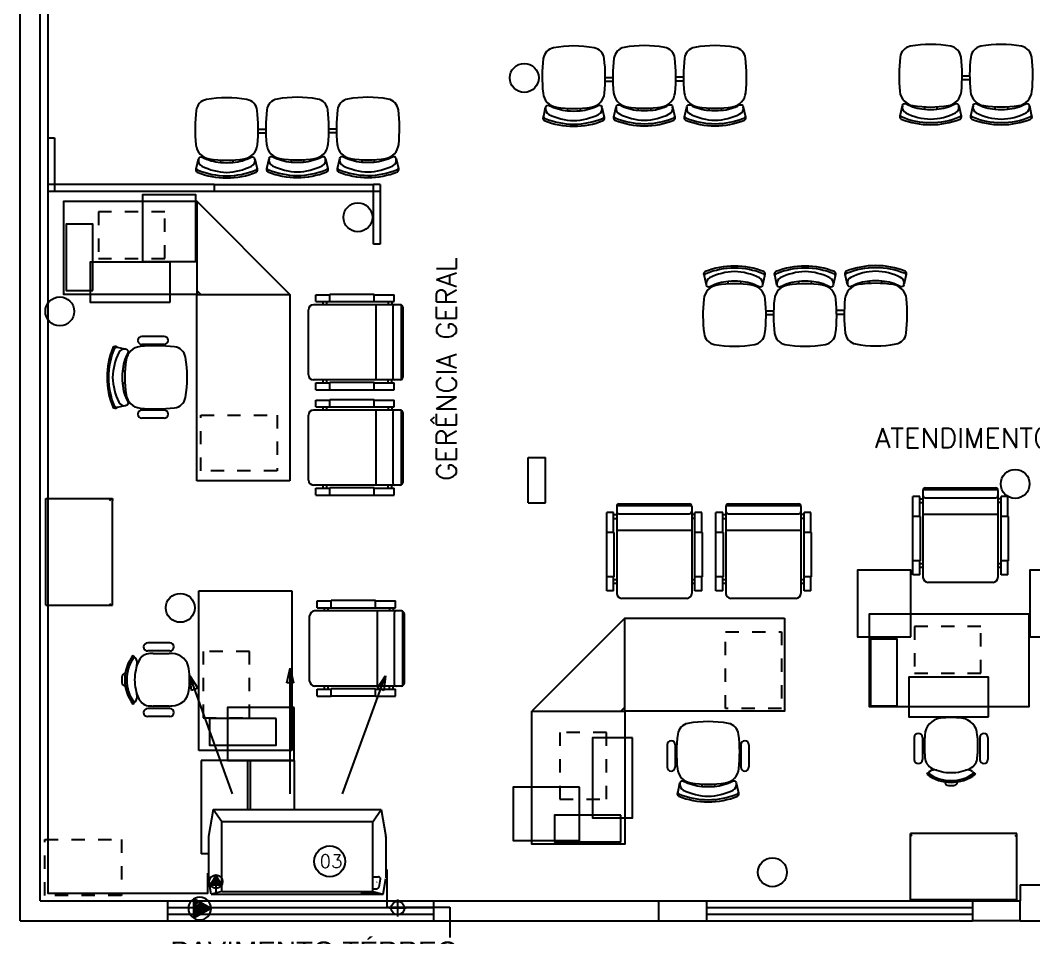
# Model space of a CAD drawing. Extents: x -22 to 17.7, y 1.4 to 35.6.
# Drawn here: x -12.51 to -4.89, y 16.07 to 22.96 of the extents above; entities that cross this region are included whole.
import ezdxf

# ---------------------------------------------------------------- set-up
doc = ezdxf.new("R2010")
doc.units = 0
doc.header["$LTSCALE"] = 0.02
doc.linetypes.add('HIDDEN', pattern=[0.375, 0.25, -0.125])
doc.linetypes.add('HIDDEN2', pattern=[0.1875, 0.125, -0.0625])
for name, color, linetype in [('AR-CONDICIONADO', 5, 'CONTINUOUS'), ('AR-INST', 1, 'CONTINUOUS'), ('ARCOND', 2, 'CONTINUOUS'), ('ARCOND_BASE', 7, 'CONTINUOUS'), ('ARCOND_TEXTO', 7, 'CONTINUOUS'), ('LEGENDA', 1, 'CONTINUOUS'), ('PDRENO', 2, 'CONTINUOUS'), ('PFORÇA', 2, 'CONTINUOUS')]:
    doc.layers.add(name, color=color, linetype=linetype)
doc.styles.add('COTAS', font='romans.shx', dxfattribs={"width": 0.75})
doc.styles.add('PAVIM', font='swiss.ttf')
doc.styles.add('ROMANS', font='simplex.shx')

# ---------------------------------------------------------------- blocks, each defined once
blk = doc.blocks.new('PF')
at = {"layer": 'PFORÇA', "color": 1}
for p, q in [((0.0002, 0.0874), (-0.0727, -0.0432)), ((-0.0031, 0.0815), (0.0012, 0.0857)), ((0.0002, 0.0874), (0.0732, -0.0432)), ((-0.0702, -0.0386), (0.0202, 0.0517)), ((-0.057, -0.0432), (0.0265, 0.0404)), ((-0.0478, 0.0014), (0.0138, 0.0631)), ((-0.0394, -0.0432), (0.0328, 0.029)), ((-0.0255, 0.0414), (0.0075, 0.0744)), ((-0.0217, -0.0432), (0.0392, 0.0177)), ((-0.004, -0.0432), (0.0455, 0.0063)), ((-0.0727, -0.0432), (0.0732, -0.0432)), ((0.0137, -0.0432), (0.0518, -0.005)), ((0.0313, -0.0432), (0.0582, -0.0163)), ((0.049, -0.0432), (0.0645, -0.0277)), ((0.0667, -0.0432), (0.0708, -0.039))]:
    blk.add_line(p, q, dxfattribs=at)
blk.add_circle((0.0002, 0.0018), 0.0857, dxfattribs=at)

msp = doc.modelspace()

# ---------------------------------------------------------------- linework, layer by layer
at = {"layer": 'AR-CONDICIONADO'}
for p, q in [((-10.5082, 17.9818), (-10.4837, 18.0907)), ((-10.4837, 17.1478), (-10.4837, 18.0907)), ((-10.4837, 18.0907), (-10.4574, 17.9818)), ((-11.2387, 18.0338), (-11.1768, 17.9405)), ((-11.2245, 17.9231), (-11.2387, 18.0338)), ((-10.9163, 17.1478), (-11.2387, 18.0338)), ((-10.0887, 17.1478), (-9.7663, 18.0338)), ((-9.8266, 17.9399), (-9.7663, 18.0338)), ((-9.7663, 18.0338), (-9.7788, 17.9225)), ((-11.1768, 17.9405), (-11.2245, 17.9231)), ((-10.4574, 17.9818), (-10.5082, 17.9818)), ((-9.7788, 17.9225), (-9.8266, 17.9399))]:
    msp.add_line(p, q, dxfattribs=at)
at = {"layer": 'AR-CONDICIONADO', "color": 220}
for p, q in [((-9.7573, 16.5793), (-9.7573, 16.2949)), ((-9.7573, 16.2949), (-9.2831, 16.2949)), ((-9.2831, 16.2949), (-9.2831, 16.0675))]:
    msp.add_line(p, q, dxfattribs=at)
at = {"layer": 'AR-CONDICIONADO', "color": 30}
msp.add_lwpolyline([(-10.7041, 28.8939), (-10.7041, 28.5308), (-12.305, 28.5308), (-12.305, 16.3991), (-11.1029, 16.3991), (-11.1029, 16.5512)], dxfattribs=at)
at = {"layer": 'AR-INST'}
for p, q in [((-11.0411, 16.536), (-11.0831, 16.4633)), ((-11.0831, 16.4633), (-11.0411, 16.4633)), ((-11.0781, 16.4633), (-11.0781, 16.472)), ((-11.0751, 16.4633), (-11.0751, 16.4771)), ((-11.0721, 16.4633), (-11.0721, 16.4823)), ((-11.0692, 16.4633), (-11.0692, 16.4874)), ((-11.0662, 16.4633), (-11.0662, 16.4925)), ((-11.0633, 16.4633), (-11.0633, 16.4976)), ((-11.0603, 16.4633), (-11.0603, 16.5027)), ((-11.0574, 16.4633), (-11.0574, 16.5078)), ((-11.0544, 16.4633), (-11.0544, 16.5129)), ((-11.0515, 16.4633), (-11.0515, 16.5181)), ((-11.0485, 16.4633), (-11.0485, 16.5232)), ((-11.0456, 16.4633), (-11.0456, 16.5283)), ((-11.0426, 16.4633), (-11.0426, 16.5334)), ((-10.9992, 16.4633), (-11.0411, 16.536)), ((-11.0411, 16.536), (-11.0411, 16.4633)), ((-11.0411, 16.4633), (-10.9992, 16.4633)), ((-11.0411, 16.4633), (-11.0411, 16.4063)), ((-11.0397, 16.4633), (-11.0397, 16.5334)), ((-11.0367, 16.4633), (-11.0367, 16.5283)), ((-11.0338, 16.4633), (-11.0338, 16.5232)), ((-11.0308, 16.4633), (-11.0308, 16.5181)), ((-11.0279, 16.4633), (-11.0279, 16.5129)), ((-11.0249, 16.4633), (-11.0249, 16.5078)), ((-11.0219, 16.4633), (-11.0219, 16.5027)), ((-11.019, 16.4633), (-11.019, 16.4976)), ((-11.016, 16.4633), (-11.016, 16.4925)), ((-11.0131, 16.4633), (-11.0131, 16.4874)), ((-11.0101, 16.4633), (-11.0101, 16.4823)), ((-11.0072, 16.4633), (-11.0072, 16.4771)), ((-11.0042, 16.4633), (-11.0042, 16.472))]:
    msp.add_line(p, q, dxfattribs=at)
at = {"layer": 'AR-INST', "const_width": 0.005}
for points in [[(-11.0516, 16.4816, -1), (-11.0566, 16.4816, -1)], [(-9.8336, 16.483, 1), (-9.8286, 16.483, 1)], [(-9.8902, 16.3986, 1), (-9.8852, 16.3986, 1)]]:
    msp.add_lwpolyline(points, format="xyb", close=True, dxfattribs=at)
at = {"layer": 'AR-INST'}
msp.add_circle((-11.041, 16.4868), 0.0503, dxfattribs=at)
at = {"layer": 'ARCOND'}
for p, q in [((-11.0612, 17.0289), (-11.097, 16.8257)), ((-11.0612, 17.0289), (-9.7988, 17.0289)), ((-10.9975, 16.9362), (-11.0612, 17.0289)), ((-9.8625, 16.9362), (-9.7988, 17.0289)), ((-9.7988, 17.0289), (-9.7629, 16.8257)), ((-10.9975, 16.4139), (-10.9975, 16.9362)), ((-9.8625, 16.9362), (-10.9975, 16.9362)), ((-9.8625, 16.4139), (-9.8625, 16.9362)), ((-11.0975, 16.8205), (-11.0975, 16.5158)), ((-9.7625, 16.8205), (-9.7625, 16.5158)), ((-9.7625, 16.8205), (-9.7625, 16.5158)), ((-9.7625, 16.8205), (-9.7625, 16.5158)), ((-11.0765, 16.3939), (-11.097, 16.5106)), ((-9.8625, 16.5239), (-9.8191, 16.5239)), ((-9.8149, 16.4463), (-9.8043, 16.5063)), ((-9.7835, 16.3939), (-9.7629, 16.5106)), ((-10.9975, 16.4139), (-11.0765, 16.3939)), ((-11.0765, 16.3939), (-9.7835, 16.3939)), ((-10.9975, 16.4139), (-9.8625, 16.4139)), ((-9.9451, 16.3993), (-9.9235, 16.3939)), ((-9.9444, 16.4052), (-9.8691, 16.4052)), ((-9.8678, 16.4051), (-9.8235, 16.3939)), ((-9.8625, 16.4339), (-9.8297, 16.4339)), ((-9.8625, 16.4139), (-9.7835, 16.3939))]:
    msp.add_line(p, q, dxfattribs=at)
for centre, radius, start, end in [((-11.0675, 16.8205), 0.03, 170, 180), ((-9.7925, 16.8205), 0.03, 0, 10), ((-11.0675, 16.5158), 0.03, 180, 190), ((-9.8191, 16.5089), 0.015, 350, 90), ((-9.9444, 16.4022), 0.003, 90, 255.78646), ((-9.8691, 16.4002), 0.005, 75.78646, 90), ((-9.8297, 16.4489), 0.015, 270, 350)]:
    msp.add_arc(centre, radius, start, end, dxfattribs=at)
at = {"layer": 'ARCOND_BASE'}
for p, q in [((-12.5126, 16.1926), (-12.5126, 28.7526)), ((-12.3626, 16.3426), (-12.3626, 28.6026)), ((-8.0557, 22.5003), (-8.114, 22.5003)), ((-8.0566, 22.5285), (-8.1131, 22.5285)), ((-7.5246, 22.5033), (-7.5829, 22.5033)), ((-7.5255, 22.5315), (-7.582, 22.5315)), ((-7.5246, 22.5033), (-7.5342, 22.5033)), ((-5.3723, 22.5116), (-5.4306, 22.5116)), ((-5.3732, 22.5398), (-5.4297, 22.5398)), ((-5.3723, 22.5116), (-5.382, 22.5116)), ((-8.3974, 22.2985), (-8.3974, 22.2805)), ((-8.3034, 22.2985), (-8.3034, 22.2805)), ((-7.8663, 22.3015), (-7.8663, 22.2835)), ((-7.7723, 22.3015), (-7.7723, 22.2835)), ((-7.3352, 22.3015), (-7.3352, 22.2835)), ((-7.2412, 22.3015), (-7.2412, 22.2835)), ((-5.714, 22.3098), (-5.714, 22.2919)), ((-5.62, 22.3098), (-5.62, 22.2919)), ((-5.1829, 22.3098), (-5.1829, 22.2919)), ((-5.0889, 22.3098), (-5.0889, 22.2919)), ((-10.6657, 22.1117), (-10.724, 22.1117)), ((-10.6666, 22.1399), (-10.7231, 22.1399)), ((-10.1346, 22.1147), (-10.1929, 22.1147)), ((-10.1355, 22.1429), (-10.192, 22.1429)), ((-10.1346, 22.1147), (-10.1442, 22.1147)), ((-12.3057, 22.0768), (-12.3057, 21.6768)), ((-12.3057, 22.0768), (-12.2557, 22.0768)), ((-12.2557, 22.0768), (-12.2557, 21.6768)), ((-11.0074, 21.9099), (-11.0074, 21.8919)), ((-10.9134, 21.9099), (-10.9134, 21.8919)), ((-10.4763, 21.9129), (-10.4763, 21.8949)), ((-10.3823, 21.9129), (-10.3823, 21.8949)), ((-9.9452, 21.9129), (-9.9452, 21.8949)), ((-9.8512, 21.9129), (-9.8512, 21.8949)), ((-11.0557, 21.7268), (-12.3057, 21.7268)), ((-11.0557, 21.7268), (-11.0557, 21.6768)), ((-12.3057, 21.6768), (-11.0557, 21.6768)), ((-7.1888, 20.9793), (-7.1888, 20.9972)), ((-7.0948, 20.9793), (-7.0948, 20.9972)), ((-6.6576, 20.9793), (-6.6576, 20.9972)), ((-6.5636, 20.9793), (-6.5636, 20.9972)), ((-6.1265, 20.9823), (-6.1265, 21.0002)), ((-6.0325, 20.9823), (-6.0325, 21.0002)), ((-11.1851, 19.4999), (-11.1851, 20.8999)), ((-11.1851, 20.8999), (-10.4851, 20.8999)), ((-10.4851, 20.8999), (-10.4851, 19.4999)), ((-10.2905, 20.8457), (-10.2905, 20.8974)), ((-10.2905, 20.8974), (-10.1848, 20.8974)), ((-10.1848, 20.8434), (-10.1848, 20.8997)), ((-9.8518, 20.8997), (-10.1848, 20.8997)), ((-9.8518, 20.8434), (-9.8518, 20.8997)), ((-9.8518, 20.8974), (-9.7013, 20.8974)), ((-9.7013, 20.8457), (-9.7013, 20.8974)), ((-9.6552, 20.8222), (-10.3088, 20.8222)), ((-10.2905, 20.8457), (-10.1848, 20.8457)), ((-10.2347, 20.8222), (-10.2347, 20.8457)), ((-10.2065, 20.8222), (-10.2065, 20.8457)), ((-9.8518, 20.8434), (-10.1848, 20.8434)), ((-9.8518, 20.8457), (-9.7013, 20.8457)), ((-9.836, 20.2582), (-9.836, 20.8222)), ((-9.7457, 20.8457), (-9.7457, 20.8222)), ((-9.7175, 20.8457), (-9.7175, 20.8222)), ((-9.6488, 20.8211), (-9.6488, 20.2593)), ((-10.3464, 20.2958), (-10.3464, 20.7846)), ((-9.7113, 20.8034), (-9.7113, 20.277)), ((-9.6364, 20.8034), (-9.6364, 20.277)), ((-6.9053, 20.7774), (-6.8471, 20.7774)), ((-6.9053, 20.7774), (-6.8957, 20.7774)), ((-6.9044, 20.7492), (-6.848, 20.7492)), ((-6.3742, 20.7804), (-6.316, 20.7804)), ((-6.3733, 20.7522), (-6.3169, 20.7522)), ((-11.4315, 20.5848), (-11.598, 20.5848)), ((-11.4315, 20.5237), (-11.598, 20.5237)), ((-11.726, 20.3237), (-11.7439, 20.3237)), ((-11.726, 20.2297), (-11.7439, 20.2297)), ((-9.6552, 20.2582), (-10.3088, 20.2582)), ((-10.2905, 20.2347), (-10.1848, 20.2347)), ((-10.2905, 20.183), (-10.2905, 20.2347)), ((-10.2347, 20.2347), (-10.2347, 20.2582)), ((-10.2065, 20.2347), (-10.2065, 20.2582)), ((-10.1848, 20.1807), (-10.1848, 20.237)), ((-9.8518, 20.237), (-10.1848, 20.237)), ((-9.8518, 20.1807), (-9.8518, 20.237)), ((-9.8518, 20.2347), (-9.7013, 20.2347)), ((-9.7457, 20.2347), (-9.7457, 20.2582)), ((-9.7175, 20.2347), (-9.7175, 20.2582)), ((-9.7013, 20.183), (-9.7013, 20.2347)), ((-10.2905, 20.183), (-10.1848, 20.183)), ((-9.8518, 20.1807), (-10.1848, 20.1807)), ((-9.8518, 20.183), (-9.7013, 20.183)), ((-10.2905, 20.0548), (-10.2905, 20.1065)), ((-10.2905, 20.1065), (-10.1848, 20.1065)), ((-10.2905, 20.0548), (-10.1848, 20.0548)), ((-10.2347, 20.0313), (-10.2347, 20.0548)), ((-10.2065, 20.0313), (-10.2065, 20.0548)), ((-10.1848, 20.0525), (-10.1848, 20.1088)), ((-9.8518, 20.1088), (-10.1848, 20.1088)), ((-9.8518, 20.0525), (-10.1848, 20.0525)), ((-9.8518, 20.0525), (-9.8518, 20.1088)), ((-9.8518, 20.1065), (-9.7013, 20.1065)), ((-9.8518, 20.0548), (-9.7013, 20.0548)), ((-9.7457, 20.0548), (-9.7457, 20.0313)), ((-9.7175, 20.0548), (-9.7175, 20.0313)), ((-9.7013, 20.0548), (-9.7013, 20.1065)), ((-11.4315, 20.0309), (-11.598, 20.0309)), ((-11.4315, 19.9698), (-11.598, 19.9698)), ((-10.3464, 19.5049), (-10.3464, 19.9937)), ((-9.6552, 20.0313), (-10.3088, 20.0313)), ((-9.836, 19.4673), (-9.836, 20.0313)), ((-9.7113, 20.0125), (-9.7113, 19.4861)), ((-9.6488, 20.0302), (-9.6488, 19.4684)), ((-9.6364, 20.0125), (-9.6364, 19.4861)), ((-8.6933, 19.6734), (-8.5633, 19.6734)), ((-8.6933, 19.3334), (-8.6933, 19.6734)), ((-8.5633, 19.3334), (-8.5633, 19.6734)), ((-10.4851, 19.4999), (-11.1851, 19.4999)), ((-9.6552, 19.4673), (-10.3088, 19.4673)), ((-10.2905, 19.4438), (-10.1848, 19.4438)), ((-10.2905, 19.3921), (-10.2905, 19.4438)), ((-10.2347, 19.4438), (-10.2347, 19.4673)), ((-10.2065, 19.4438), (-10.2065, 19.4673)), ((-10.1848, 19.3898), (-10.1848, 19.4461)), ((-9.8518, 19.4461), (-10.1848, 19.4461)), ((-9.8518, 19.3898), (-9.8518, 19.4461)), ((-9.8518, 19.4438), (-9.7013, 19.4438)), ((-9.7457, 19.4438), (-9.7457, 19.4673)), ((-9.7175, 19.4438), (-9.7175, 19.4673)), ((-9.7013, 19.3921), (-9.7013, 19.4438)), ((-5.7057, 19.4462), (-5.1793, 19.4462)), ((-12.32, 18.5652), (-12.32, 19.3652)), ((-12.32, 19.3652), (-11.82, 19.3652)), ((-11.82, 19.3472), (-11.82, 19.3652)), ((-11.82, 19.3652), (-11.82, 19.3522)), ((-10.2905, 19.3921), (-10.1848, 19.3921)), ((-9.8518, 19.3898), (-10.1848, 19.3898)), ((-9.8518, 19.3921), (-9.7013, 19.3921)), ((-5.7997, 19.2308), (-5.7997, 19.3812)), ((-5.748, 19.3812), (-5.7997, 19.3812)), ((-5.748, 19.2308), (-5.748, 19.3812)), ((-5.748, 19.365), (-5.7245, 19.365)), ((-5.7245, 19.4274), (-5.7245, 18.7737)), ((-5.7234, 19.4337), (-5.1616, 19.4337)), ((-5.7057, 19.3712), (-5.1793, 19.3712)), ((-5.1605, 19.4274), (-5.1605, 18.7737)), ((-5.137, 19.365), (-5.1605, 19.365)), ((-5.137, 19.2308), (-5.137, 19.3812)), ((-5.0853, 19.3812), (-5.137, 19.3812)), ((-5.0853, 19.2308), (-5.0853, 19.3812)), ((-11.82, 18.5782), (-11.82, 19.3472)), ((-8.6933, 19.3334), (-8.5633, 19.3334)), ((-8.027, 19.3071), (-8.027, 18.6535)), ((-8.0259, 19.3135), (-7.4641, 19.3135)), ((-8.0082, 19.3259), (-7.4818, 19.3259)), ((-7.463, 19.3071), (-7.463, 18.6535)), ((-7.2063, 19.3071), (-7.2063, 18.6535)), ((-7.2051, 19.3135), (-6.6434, 19.3135)), ((-7.1875, 19.3259), (-6.6611, 19.3259)), ((-6.6423, 19.3071), (-6.6423, 18.6535)), ((-5.748, 19.3368), (-5.7245, 19.3368)), ((-5.137, 19.3368), (-5.1605, 19.3368)), ((-8.1022, 19.1106), (-8.1022, 19.261)), ((-8.0505, 19.261), (-8.1022, 19.261)), ((-8.0505, 19.1106), (-8.0505, 19.261)), ((-8.0505, 19.2448), (-8.027, 19.2448)), ((-8.0505, 19.2166), (-8.027, 19.2166)), ((-8.0082, 19.251), (-7.4818, 19.251)), ((-7.4395, 19.2448), (-7.463, 19.2448)), ((-7.4395, 19.2166), (-7.463, 19.2166)), ((-7.4395, 19.1106), (-7.4395, 19.261)), ((-7.3878, 19.261), (-7.4395, 19.261)), ((-7.3878, 19.1106), (-7.3878, 19.261)), ((-7.2815, 19.1106), (-7.2815, 19.261)), ((-7.2298, 19.261), (-7.2815, 19.261)), ((-7.2298, 19.1106), (-7.2298, 19.261)), ((-7.2298, 19.2448), (-7.2063, 19.2448)), ((-7.2298, 19.2166), (-7.2063, 19.2166)), ((-7.1875, 19.251), (-6.6611, 19.251)), ((-6.6188, 19.2448), (-6.6423, 19.2448)), ((-6.6188, 19.2166), (-6.6423, 19.2166)), ((-6.6188, 19.1106), (-6.6188, 19.261)), ((-6.5671, 19.261), (-6.6188, 19.261)), ((-6.5671, 19.1106), (-6.5671, 19.261)), ((-5.7457, 19.2308), (-5.802, 19.2308)), ((-5.802, 19.2308), (-5.802, 18.8977)), ((-5.7457, 19.2308), (-5.7457, 18.8977)), ((-5.1605, 19.2466), (-5.7245, 19.2466)), ((-5.1393, 19.2308), (-5.1393, 18.8977)), ((-5.083, 19.2308), (-5.1393, 19.2308)), ((-5.083, 19.2308), (-5.083, 18.8977)), ((-8.0482, 19.1106), (-8.1045, 19.1106)), ((-8.1045, 19.1106), (-8.1045, 18.7775)), ((-8.0482, 19.1106), (-8.0482, 18.7775)), ((-7.463, 19.1263), (-8.027, 19.1263)), ((-7.4418, 19.1106), (-7.4418, 18.7775)), ((-7.3855, 19.1106), (-7.4418, 19.1106)), ((-7.3855, 19.1106), (-7.3855, 18.7775)), ((-7.2274, 19.1106), (-7.2838, 19.1106)), ((-7.2838, 19.1106), (-7.2838, 18.7775)), ((-7.2274, 19.1106), (-7.2274, 18.7775)), ((-6.6423, 19.1263), (-7.2063, 19.1263)), ((-6.6211, 19.1106), (-6.6211, 18.7775)), ((-6.5647, 19.1106), (-6.6211, 19.1106)), ((-6.5647, 19.1106), (-6.5647, 18.7775)), ((-5.7457, 18.8977), (-5.802, 18.8977)), ((-5.7997, 18.7921), (-5.7997, 18.8977)), ((-5.748, 18.7921), (-5.748, 18.8977)), ((-5.7245, 18.876), (-5.748, 18.876)), ((-5.7245, 18.8478), (-5.748, 18.8478)), ((-5.137, 18.876), (-5.1605, 18.876)), ((-5.137, 18.8478), (-5.1605, 18.8478)), ((-5.083, 18.8977), (-5.1393, 18.8977)), ((-5.137, 18.7921), (-5.137, 18.8977)), ((-5.0853, 18.7921), (-5.0853, 18.8977)), ((-8.0482, 18.7775), (-8.1045, 18.7775)), ((-8.1022, 18.6718), (-8.1022, 18.7775)), ((-8.0505, 18.6718), (-8.0505, 18.7775)), ((-8.027, 18.7558), (-8.0505, 18.7558)), ((-7.4395, 18.7558), (-7.463, 18.7558)), ((-7.3855, 18.7775), (-7.4418, 18.7775)), ((-7.4395, 18.6718), (-7.4395, 18.7775)), ((-7.3878, 18.6718), (-7.3878, 18.7775)), ((-7.2274, 18.7775), (-7.2838, 18.7775)), ((-7.2815, 18.6718), (-7.2815, 18.7775)), ((-7.2298, 18.6718), (-7.2298, 18.7775)), ((-7.2063, 18.7558), (-7.2298, 18.7558)), ((-6.6188, 18.7558), (-6.6423, 18.7558)), ((-6.5647, 18.7775), (-6.6211, 18.7775)), ((-6.6188, 18.6718), (-6.6188, 18.7775)), ((-6.5671, 18.6718), (-6.5671, 18.7775)), ((-5.748, 18.7921), (-5.7997, 18.7921)), ((-5.0853, 18.7921), (-5.137, 18.7921)), ((-8.027, 18.7276), (-8.0505, 18.7276)), ((-7.4395, 18.7276), (-7.463, 18.7276)), ((-7.2063, 18.7276), (-7.2298, 18.7276)), ((-6.6188, 18.7276), (-6.6423, 18.7276)), ((-5.1981, 18.7361), (-5.6869, 18.7361)), ((-11.1701, 17.4717), (-11.1701, 18.6717)), ((-11.1701, 18.6717), (-10.4701, 18.6717)), ((-10.4701, 18.6717), (-10.4701, 17.4717)), ((-10.2808, 18.5446), (-10.2808, 18.5963)), ((-10.2808, 18.5963), (-10.1752, 18.5963)), ((-10.1752, 18.5423), (-10.1752, 18.5986)), ((-9.8421, 18.5986), (-10.1752, 18.5986)), ((-9.8421, 18.5423), (-9.8421, 18.5986)), ((-9.8421, 18.5963), (-9.6917, 18.5963)), ((-9.6917, 18.5446), (-9.6917, 18.5963)), ((-8.0505, 18.6718), (-8.1022, 18.6718)), ((-7.5006, 18.6159), (-7.9894, 18.6159)), ((-7.3878, 18.6718), (-7.4395, 18.6718)), ((-7.2298, 18.6718), (-7.2815, 18.6718)), ((-6.6799, 18.6159), (-7.1687, 18.6159)), ((-6.5671, 18.6718), (-6.6188, 18.6718)), ((-12.32, 18.5652), (-11.82, 18.5652)), ((-11.82, 18.5652), (-11.82, 18.5782)), ((-9.6455, 18.5211), (-10.2992, 18.5211)), ((-10.2808, 18.5446), (-10.1752, 18.5446)), ((-10.2251, 18.5211), (-10.2251, 18.5446)), ((-10.1969, 18.5211), (-10.1969, 18.5446)), ((-9.8421, 18.5423), (-10.1752, 18.5423)), ((-9.8421, 18.5446), (-9.6917, 18.5446)), ((-9.8263, 17.9571), (-9.8263, 18.5211)), ((-9.7361, 18.5446), (-9.7361, 18.5211)), ((-9.7079, 18.5446), (-9.7079, 18.5211)), ((-9.6392, 18.52), (-9.6392, 17.9582)), ((-10.3368, 17.9947), (-10.3368, 18.4835)), ((-9.7017, 18.5023), (-9.7017, 17.9759)), ((-9.6267, 18.5023), (-9.6267, 17.9759)), ((-11.3881, 18.2814), (-11.5546, 18.2814)), ((-11.3881, 18.2203), (-11.5546, 18.2203)), ((-11.6578, 18.1818), (-11.6653, 18.1875)), ((-11.6442, 18.1658), (-11.6568, 18.1752)), ((-11.5123, 18.2016), (-11.3919, 18.2016)), ((-9.6455, 17.9571), (-10.2992, 17.9571)), ((-10.2808, 17.9336), (-10.1752, 17.9336)), ((-10.2808, 17.8819), (-10.2808, 17.9336)), ((-10.2251, 17.9336), (-10.2251, 17.9571)), ((-10.1969, 17.9336), (-10.1969, 17.9571)), ((-9.8421, 17.9359), (-10.1752, 17.9359)), ((-10.1752, 17.8796), (-10.1752, 17.9359)), ((-9.8421, 17.8796), (-9.8421, 17.9359)), ((-9.8421, 17.9336), (-9.6917, 17.9336)), ((-9.7361, 17.9336), (-9.7361, 17.9571)), ((-9.7079, 17.9336), (-9.7079, 17.9571)), ((-9.6917, 17.8819), (-9.6917, 17.9336)), ((-11.6442, 17.8426), (-11.6568, 17.8331)), ((-10.2808, 17.8819), (-10.1752, 17.8819)), ((-9.8421, 17.8796), (-10.1752, 17.8796)), ((-9.8421, 17.8819), (-9.6917, 17.8819)), ((-11.6578, 17.8265), (-11.6653, 17.8209)), ((-11.3881, 17.7881), (-11.5546, 17.7881)), ((-11.3919, 17.8068), (-11.5123, 17.8068)), ((-11.3881, 17.727), (-11.5546, 17.727)), ((-5.79, 17.5707), (-5.79, 17.4042)), ((-5.7289, 17.5707), (-5.7289, 17.4042)), ((-5.7102, 17.4465), (-5.7102, 17.5669)), ((-5.3154, 17.5669), (-5.3154, 17.4465)), ((-5.2967, 17.5707), (-5.2967, 17.4042)), ((-5.2356, 17.5707), (-5.2356, 17.4042)), ((-10.4701, 17.4717), (-11.1701, 17.4717)), ((-7.648, 17.5153), (-7.648, 17.3489)), ((-7.5869, 17.5153), (-7.5869, 17.3489)), ((-7.0942, 17.5153), (-7.0942, 17.3489)), ((-7.0331, 17.5153), (-7.0331, 17.3489)), ((-11.1533, 17.3961), (-11.1533, 16.6961)), ((-10.4533, 17.3961), (-11.1533, 17.3961)), ((-10.8033, 17.3961), (-10.8033, 17.0289)), ((-10.7833, 17.3961), (-10.7833, 17.0289)), ((-10.4533, 17.3961), (-10.4533, 17.0289)), ((-5.6904, 17.301), (-5.6961, 17.2935)), ((-5.6744, 17.3146), (-5.6838, 17.302)), ((-5.3512, 17.3146), (-5.3417, 17.302)), ((-5.3351, 17.301), (-5.3295, 17.2935)), ((-7.387, 17.2208), (-7.387, 17.2029)), ((-7.293, 17.2208), (-7.293, 17.2029)), ((-5.8011, 16.8499), (-5.8191, 16.8499)), ((-5.8191, 16.8499), (-5.8061, 16.8499)), ((-5.8191, 16.3499), (-5.8191, 16.8499)), ((-5.0321, 16.8499), (-5.8011, 16.8499)), ((-5.0191, 16.8499), (-5.0321, 16.8499)), ((-5.0191, 16.3499), (-5.0191, 16.8499)), ((-11.0975, 16.6961), (-11.1533, 16.6961)), ((-4.9926, 16.4626), (-4.8426, 16.4626)), ((-4.9926, 16.4626), (-4.9926, 16.3426)), ((-12.3626, 16.3426), (-11.4026, 16.3426)), ((-11.4026, 16.1926), (-11.4026, 16.3426)), ((-11.4026, 16.3426), (-9.4026, 16.3426)), ((-9.4028, 16.3426), (-7.7126, 16.3426)), ((-9.4028, 16.1926), (-9.4028, 16.3426)), ((-7.7126, 16.3426), (-7.7126, 16.1926)), ((-7.7126, 16.3426), (-7.3526, 16.3426)), ((-7.3526, 16.3426), (-5.3526, 16.3426)), ((-7.3526, 16.3426), (-7.3526, 16.1926)), ((-5.0191, 16.3499), (-5.8191, 16.3499)), ((-5.3526, 16.3426), (-5.3526, 16.1926)), ((-5.3526, 16.3426), (-4.9926, 16.3426)), ((-4.9926, 16.1926), (-4.9926, 16.3426)), ((-11.4026, 16.2926), (-9.4026, 16.2926)), ((-11.4026, 16.2426), (-9.4026, 16.2426)), ((-7.3526, 16.2926), (-5.3526, 16.2926)), ((-7.3526, 16.2426), (-5.3526, 16.2426)), ((-12.5126, 16.1926), (-11.4026, 16.1926)), ((-11.4026, 16.1926), (-9.4026, 16.1926)), ((-9.4028, 16.1926), (-7.7126, 16.1926)), ((-7.7126, 16.1926), (-7.3526, 16.1926)), ((-7.3526, 16.1926), (-5.3526, 16.1926)), ((-4.9926, 16.1926), (-5.3526, 16.1926)), ((-4.9926, 16.1926), (-1.0081, 16.1926))]:
    msp.add_line(p, q, dxfattribs=at)
at = {"layer": 'ARCOND_BASE', "color": 250}
for p, q in [((-11.0557, 21.7268), (-9.8557, 21.7268)), ((-9.8557, 21.2768), (-9.8557, 21.7268)), ((-9.8057, 21.7268), (-9.8557, 21.7268)), ((-9.8057, 21.7268), (-9.8057, 21.2768)), ((-11.0557, 21.6768), (-9.8557, 21.6768)), ((-9.8557, 21.6768), (-9.8057, 21.6768)), ((-9.8057, 21.2768), (-9.8557, 21.2768))]:
    msp.add_line(p, q, dxfattribs=at)
at = {"layer": 'ARCOND_BASE', "linetype": 'HIDDEN2'}
for p, q in [((-11.8418, 19.3525), (-11.829, 19.3652)), ((-11.8418, 18.5779), (-11.829, 18.5652)), ((-5.8064, 16.8281), (-5.8191, 16.8409)), ((-5.0318, 16.8281), (-5.0191, 16.8409))]:
    msp.add_line(p, q, dxfattribs=at)
at = {"layer": 'ARCOND_BASE'}
for points in [[(-8.2194, 22.3074, 0.340817), (-8.1191, 22.4132, 0.05523), (-8.1214, 22.672, 0.328643), (-8.1978, 22.7533, 0.09095), (-8.503, 22.7533, 0.328643), (-8.5794, 22.672, 0.05523), (-8.5817, 22.4132, 0.340817), (-8.4814, 22.3074, 0.077917)], [(-7.6883, 22.3104, 0.340817), (-7.588, 22.4162, 0.05523), (-7.5903, 22.675, 0.328643), (-7.6667, 22.7563, 0.09095), (-7.9719, 22.7563, 0.328643), (-8.0483, 22.675, 0.05523), (-8.0506, 22.4162, 0.340817), (-7.9503, 22.3104, 0.077917)], [(-7.1571, 22.3104, 0.340817), (-7.0569, 22.4162, 0.05523), (-7.0592, 22.675, 0.328643), (-7.1356, 22.7563, 0.09095), (-7.4408, 22.7563, 0.328643), (-7.5172, 22.675, 0.05523), (-7.5195, 22.4162, 0.340817), (-7.4192, 22.3104, 0.077917)], [(-5.536, 22.3187, 0.340817), (-5.4357, 22.4245, 0.05523), (-5.438, 22.6833, 0.328643), (-5.5144, 22.7646, 0.09095), (-5.8196, 22.7646, 0.328643), (-5.896, 22.6833, 0.05523), (-5.8983, 22.4245, 0.340817), (-5.7981, 22.3187, 0.077917)], [(-5.0049, 22.3187, 0.340817), (-4.9046, 22.4245, 0.05523), (-4.9069, 22.6833, 0.328643), (-4.9833, 22.7646, 0.09095), (-5.2885, 22.7646, 0.328643), (-5.3649, 22.6833, 0.05523), (-5.3672, 22.4245, 0.340817), (-5.2669, 22.3187, 0.077917)], [(-10.8294, 21.9188, 0.340817), (-10.7291, 22.0246, 0.05523), (-10.7314, 22.2834, 0.328643), (-10.8078, 22.3647, 0.09095), (-11.113, 22.3647, 0.328643), (-11.1894, 22.2834, 0.05523), (-11.1917, 22.0246, 0.340817), (-11.0915, 21.9188, 0.077917)], [(-10.2983, 21.9218, 0.340817), (-10.198, 22.0276, 0.05523), (-10.2003, 22.2864, 0.328643), (-10.2767, 22.3677, 0.09095), (-10.5819, 22.3677, 0.328643), (-10.6583, 22.2864, 0.05523), (-10.6606, 22.0276, 0.340817), (-10.5603, 21.9218, 0.077917)], [(-9.7671, 21.9218, 0.340817), (-9.6669, 22.0276, 0.05523), (-9.6692, 22.2864, 0.328643), (-9.7456, 22.3677, 0.09095), (-10.0508, 22.3677, 0.328643), (-10.1272, 22.2864, 0.05523), (-10.1295, 22.0276, 0.340817), (-10.0292, 21.9218, 0.077917)], [(-7.2728, 20.9704, 0.340817), (-7.3731, 20.8645, 0.05523), (-7.3708, 20.6057, 0.328643), (-7.2944, 20.5244, 0.09095), (-6.9891, 20.5244, 0.328643), (-6.9128, 20.6057, 0.05523), (-6.9104, 20.8645, 0.340817), (-7.0107, 20.9704, 0.077917)], [(-6.7417, 20.9704, 0.340817), (-6.842, 20.8645, 0.05523), (-6.8396, 20.6057, 0.328643), (-6.7633, 20.5244, 0.09095), (-6.458, 20.5244, 0.328643), (-6.3816, 20.6057, 0.05523), (-6.3793, 20.8645, 0.340817), (-6.4796, 20.9704, 0.077917)], [(-6.2106, 20.9733, 0.340817), (-6.3109, 20.8675, 0.05523), (-6.3085, 20.6087, 0.328643), (-6.2322, 20.5274, 0.09095), (-5.9269, 20.5274, 0.328643), (-5.8505, 20.6087, 0.05523), (-5.8482, 20.8675, 0.340817), (-5.9485, 20.9733, 0.077917)], [(-11.7171, 20.1457, 0.340817), (-11.6112, 20.0454, 0.05523), (-11.3524, 20.0477, 0.328643), (-11.2712, 20.1241, 0.09095), (-11.2712, 20.4293, 0.328643), (-11.3524, 20.5057, 0.05523), (-11.6112, 20.508, 0.340817), (-11.7171, 20.4078, 0.077917)], [(-7.2089, 17.2297, 0.340817), (-7.1087, 17.3356, 0.05523), (-7.111, 17.5944, 0.328643), (-7.1873, 17.6757, 0.09095), (-7.4926, 17.6757, 0.328643), (-7.569, 17.5944, 0.05523), (-7.5713, 17.3356, 0.340817), (-7.471, 17.2297, 0.077917)]]:
    msp.add_lwpolyline(points, format="xyb", close=True, dxfattribs=at)
for points in [[(-5.62, 22.2919, 0.100785), (-5.4825, 22.3319, -0.49505), (-5.4554, 22.3193), (-5.4407, 22.2525, -0.365963), (-5.4521, 22.2311, -0.0944), (-5.667, 22.1885, -0.0944), (-5.882, 22.2311, -0.365963), (-5.8933, 22.2525), (-5.8787, 22.3193, -0.49505), (-5.8515, 22.3319, 0.100785), (-5.714, 22.2919, 0.100785)], [(-5.0889, 22.2919, 0.100785), (-4.9514, 22.3319, -0.49505), (-4.9243, 22.3193), (-4.9096, 22.2525, -0.365963), (-4.9209, 22.2311, -0.0944), (-5.1359, 22.1885, -0.0944), (-5.3509, 22.2311, -0.365963), (-5.3622, 22.2525), (-5.3475, 22.3193, -0.49505), (-5.3204, 22.3319, 0.100785), (-5.1829, 22.2919, 0.100785)], [(-8.3034, 22.2805, 0.100785), (-8.1659, 22.3206, -0.49505), (-8.1388, 22.308), (-8.1241, 22.2412, -0.365963), (-8.1354, 22.2197, -0.0944), (-8.3504, 22.1772, -0.0944), (-8.5654, 22.2197, -0.365963), (-8.5767, 22.2412), (-8.562, 22.308, -0.49505), (-8.5349, 22.3206, 0.100785), (-8.3974, 22.2805, 0.100785)], [(-8.5626, 22.3052, 0.344642), (-8.5376, 22.253, 0.1068), (-8.3504, 22.2059, 0.1068), (-8.1632, 22.253, 0.344642), (-8.1382, 22.3052)], [(-7.7723, 22.2835, 0.100785), (-7.6348, 22.3236, -0.49505), (-7.6077, 22.3109), (-7.593, 22.2442, -0.365963), (-7.6043, 22.2227, -0.0944), (-7.8193, 22.1802, -0.0944), (-8.0343, 22.2227, -0.365963), (-8.0456, 22.2442), (-8.0309, 22.3109, -0.49505), (-8.0038, 22.3236, 0.100785), (-7.8663, 22.2835, 0.100785)], [(-8.0315, 22.3082, 0.344642), (-8.0065, 22.256, 0.1068), (-7.8193, 22.2089, 0.1068), (-7.6321, 22.256, 0.344642), (-7.6071, 22.3082)], [(-7.2412, 22.2835, 0.100785), (-7.1037, 22.3236, -0.49505), (-7.0765, 22.3109), (-7.0619, 22.2442, -0.365963), (-7.0732, 22.2227, -0.0944), (-7.2882, 22.1802, -0.0944), (-7.5031, 22.2227, -0.365963), (-7.5145, 22.2442), (-7.4998, 22.3109, -0.49505), (-7.4727, 22.3236, 0.100785), (-7.3352, 22.2835, 0.100785)], [(-7.5004, 22.3082, 0.344642), (-7.4753, 22.256, 0.1068), (-7.2882, 22.2089, 0.1068), (-7.101, 22.256, 0.344642), (-7.0759, 22.3082)], [(-5.8793, 22.3166, 0.344642), (-5.8542, 22.2643, 0.1068), (-5.667, 22.2172, 0.1068), (-5.4799, 22.2643, 0.344642), (-5.4548, 22.3166)], [(-5.3481, 22.3166, 0.344642), (-5.3231, 22.2643, 0.1068), (-5.1359, 22.2172, 0.1068), (-4.9487, 22.2643, 0.344642), (-4.9237, 22.3166)], [(-8.577, 22.2395, 0.481357), (-8.5717, 22.2067, 0.097119), (-8.3504, 22.1642, 0.097119), (-8.1291, 22.2067, 0.481357), (-8.1238, 22.2395)], [(-8.0459, 22.2425, 0.481357), (-8.0406, 22.2097, 0.097119), (-7.8193, 22.1672, 0.097119), (-7.598, 22.2097, 0.481357), (-7.5927, 22.2425)], [(-7.5148, 22.2425, 0.481357), (-7.5094, 22.2097, 0.097119), (-7.2882, 22.1672, 0.097119), (-7.0669, 22.2097, 0.481357), (-7.0616, 22.2425)], [(-5.8936, 22.2508, 0.481357), (-5.8883, 22.2181, 0.097119), (-5.667, 22.1755, 0.097119), (-5.4458, 22.2181, 0.481357), (-5.4404, 22.2508)], [(-5.3625, 22.2508, 0.481357), (-5.3572, 22.2181, 0.097119), (-5.1359, 22.1755, 0.097119), (-4.9146, 22.2181, 0.481357), (-4.9093, 22.2508)], [(-10.9134, 21.8919, 0.100785), (-10.7759, 21.932, -0.49505), (-10.7488, 21.9194), (-10.7341, 21.8526, -0.365963), (-10.7455, 21.8312, -0.0944), (-10.9604, 21.7886, -0.0944), (-11.1754, 21.8312, -0.365963), (-11.1867, 21.8526), (-11.172, 21.9194, -0.49505), (-11.1449, 21.932, 0.100785), (-11.0074, 21.8919, 0.100785)], [(-11.1726, 21.9166, 0.344642), (-11.1476, 21.8644, 0.1068), (-10.9604, 21.8173, 0.1068), (-10.7733, 21.8644, 0.344642), (-10.7482, 21.9166)], [(-10.3823, 21.8949, 0.100785), (-10.2448, 21.935, -0.49505), (-10.2177, 21.9224), (-10.203, 21.8556, -0.365963), (-10.2143, 21.8341, -0.0944), (-10.4293, 21.7916, -0.0944), (-10.6443, 21.8341, -0.365963), (-10.6556, 21.8556), (-10.6409, 21.9224, -0.49505), (-10.6138, 21.935, 0.100785), (-10.4763, 21.8949, 0.100785)], [(-10.6415, 21.9196, 0.344642), (-10.6165, 21.8674, 0.1068), (-10.4293, 21.8203, 0.1068), (-10.2421, 21.8674, 0.344642), (-10.2171, 21.9196)], [(-9.8512, 21.8949, 0.100785), (-9.7137, 21.935, -0.49505), (-9.6866, 21.9224), (-9.6719, 21.8556, -0.365963), (-9.6832, 21.8341, -0.0944), (-9.8982, 21.7916, -0.0944), (-10.1131, 21.8341, -0.365963), (-10.1245, 21.8556), (-10.1098, 21.9224, -0.49505), (-10.0827, 21.935, 0.100785), (-9.9452, 21.8949, 0.100785)], [(-10.1104, 21.9196, 0.344642), (-10.0853, 21.8674, 0.1068), (-9.8982, 21.8203, 0.1068), (-9.711, 21.8674, 0.344642), (-9.686, 21.9196)], [(-11.187, 21.8509, 0.481357), (-11.1817, 21.8182, 0.097119), (-10.9604, 21.7756, 0.097119), (-10.7391, 21.8182, 0.481357), (-10.7338, 21.8509)], [(-10.6559, 21.8539, 0.481357), (-10.6506, 21.8211, 0.097119), (-10.4293, 21.7786, 0.097119), (-10.208, 21.8211, 0.481357), (-10.2027, 21.8539)], [(-10.1248, 21.8539, 0.481357), (-10.1195, 21.8211, 0.097119), (-9.8982, 21.7786, 0.097119), (-9.6769, 21.8211, 0.481357), (-9.6716, 21.8539)], [(-6.9152, 21.0382, 0.481357), (-6.9205, 21.071, 0.097119), (-7.1418, 21.1135, 0.097119), (-7.363, 21.071, 0.481357), (-7.3683, 21.0382)], [(-6.3841, 21.0382, 0.481357), (-6.3894, 21.071, 0.097119), (-6.6106, 21.1135, 0.097119), (-6.8319, 21.071, 0.481357), (-6.8372, 21.0382)], [(-5.853, 21.0412, 0.481357), (-5.8583, 21.074, 0.097119), (-6.0795, 21.1165, 0.097119), (-6.3008, 21.074, 0.481357), (-6.3061, 21.0412)], [(-7.1888, 20.9972, 0.100785), (-7.3263, 20.9572, -0.49505), (-7.3534, 20.9698), (-7.368, 21.0365, -0.365963), (-7.3567, 21.058, -0.0944), (-7.1418, 21.1005, -0.0944), (-6.9268, 21.058, -0.365963), (-6.9155, 21.0365), (-6.9301, 20.9698, -0.49505), (-6.9572, 20.9572, 0.100785), (-7.0948, 20.9972, 0.100785)], [(-6.9295, 20.9725, 0.344642), (-6.9546, 21.0247, 0.1068), (-7.1418, 21.0718, 0.1068), (-7.3289, 21.0247, 0.344642), (-7.354, 20.9725)], [(-6.6576, 20.9972, 0.100785), (-6.7952, 20.9572, -0.49505), (-6.8223, 20.9698), (-6.8369, 21.0365, -0.365963), (-6.8256, 21.058, -0.0944), (-6.6106, 21.1005, -0.0944), (-6.3957, 21.058, -0.365963), (-6.3844, 21.0365), (-6.399, 20.9698, -0.49505), (-6.4261, 20.9572, 0.100785), (-6.5636, 20.9972, 0.100785)], [(-6.3984, 20.9725, 0.344642), (-6.4235, 21.0247, 0.1068), (-6.6106, 21.0718, 0.1068), (-6.7978, 21.0247, 0.344642), (-6.8229, 20.9725)], [(-6.1265, 21.0002, 0.100785), (-6.2641, 20.9602, -0.49505), (-6.2912, 20.9728), (-6.3058, 21.0395, -0.365963), (-6.2945, 21.061, -0.0944), (-6.0795, 21.1035, -0.0944), (-5.8646, 21.061, -0.365963), (-5.8532, 21.0395), (-5.8679, 20.9728, -0.49505), (-5.895, 20.9602, 0.100785), (-6.0325, 21.0002, 0.100785)], [(-5.8673, 20.9755, 0.344642), (-5.8924, 21.0277, 0.1068), (-6.0795, 21.0748, 0.1068), (-6.2667, 21.0277, 0.344642), (-6.2918, 20.9755)], [(-11.7849, 20.5033, 0.481357), (-11.8177, 20.498, 0.097119), (-11.8603, 20.2767, 0.097119), (-11.8177, 20.0555, 0.481357), (-11.7849, 20.0501)], [(-11.7439, 20.2297, 0.100785), (-11.7039, 20.0922, -0.49505), (-11.7165, 20.0651), (-11.7832, 20.0504, -0.365963), (-11.8047, 20.0618, -0.0944), (-11.8472, 20.2767, -0.0944), (-11.8047, 20.4917, -0.365963), (-11.7832, 20.503), (-11.7165, 20.4884, -0.49505), (-11.7039, 20.4612, 0.100785), (-11.7439, 20.3237, 0.100785)], [(-11.7192, 20.489, 0.344642), (-11.7714, 20.4639, 0.1068), (-11.8185, 20.2767, 0.1068), (-11.7714, 20.0896, 0.344642), (-11.7192, 20.0645)], [(-7.293, 17.2029, 0.100785), (-7.1555, 17.2429, -0.49505), (-7.1283, 17.2303), (-7.1137, 17.1636, -0.365963), (-7.125, 17.1421, -0.0944), (-7.34, 17.0996, -0.0944), (-7.5549, 17.1421, -0.365963), (-7.5663, 17.1636), (-7.5516, 17.2303, -0.49505), (-7.5245, 17.2429, 0.100785), (-7.387, 17.2029, 0.100785)], [(-7.5522, 17.2276, 0.344642), (-7.5271, 17.1754, 0.1068), (-7.34, 17.1283, 0.1068), (-7.1528, 17.1754, 0.344642), (-7.1277, 17.2276)], [(-7.5666, 17.1619, 0.481357), (-7.5612, 17.1291, 0.097119), (-7.34, 17.0866, 0.097119), (-7.1187, 17.1291, 0.481357), (-7.1134, 17.1619)]]:
    msp.add_lwpolyline(points, format="xyb", dxfattribs=at)
for points in [[(-11.193, 21.1483), (-11.193, 21.6483), (-11.593, 21.6483), (-11.593, 21.1483)], [(-11.1851, 21.5999), (-11.1851, 20.8999), (-12.1851, 20.8999), (-12.1851, 21.5999)], [(-11.1851, 21.5999), (-11.1851, 20.9299), (-11.1551, 20.8999), (-10.4851, 20.8999)], [(-11.9668, 20.9292), (-11.9668, 21.4292), (-12.1668, 21.4292), (-12.1668, 20.9292)], [(-11.3858, 20.8422), (-11.3858, 21.1422), (-11.9858, 21.1422), (-11.9858, 20.8422)], [(-5.8158, 18.3265), (-5.8158, 18.8265), (-6.2158, 18.8265), (-6.2158, 18.3265)], [(-4.5217, 18.3265), (-4.5217, 18.8265), (-4.9217, 18.8265), (-4.9217, 18.3265)], [(-8.6663, 17.7678), (-7.9963, 17.7678), (-7.9663, 17.7978), (-7.9663, 18.4678)], [(-6.7663, 18.4678), (-6.7663, 17.7678), (-7.9663, 17.7678), (-7.9663, 18.4678)], [(-4.9272, 18.5001), (-4.9272, 17.8001), (-6.1272, 17.8001), (-6.1272, 18.5001)], [(-5.9185, 17.8082), (-5.9185, 18.3082), (-6.1185, 18.3082), (-6.1185, 17.8082)], [(-5.2309, 17.7245), (-5.2309, 18.0245), (-5.8309, 18.0245), (-5.8309, 17.7245)], [(-10.4533, 17.7961), (-10.9533, 17.7961), (-10.9533, 17.3961), (-10.4533, 17.3961)], [(-8.6663, 17.7678), (-7.9663, 17.7678), (-7.9663, 16.7678), (-8.6663, 16.7678)], [(-10.5888, 17.7122), (-11.0888, 17.7122), (-11.0888, 17.5122), (-10.5888, 17.5122)], [(-7.9086, 17.5671), (-8.2086, 17.5671), (-8.2086, 16.9671), (-7.9086, 16.9671)], [(-8.3066, 17.196), (-8.8066, 17.196), (-8.8066, 16.796), (-8.3066, 16.796)], [(-7.9956, 16.986), (-8.4956, 16.986), (-8.4956, 16.786), (-7.9956, 16.786)]]:
    msp.add_lwpolyline(points, close=True, dxfattribs=at)
at = {"layer": 'ARCOND_BASE', "linetype": 'HIDDEN'}
for points in [[(-11.4256, 21.1695), (-11.4256, 21.5195), (-11.9256, 21.5195), (-11.9256, 21.1695)], [(-10.5805, 19.9934), (-10.5805, 19.5734), (-11.1555, 19.5734), (-11.1555, 19.9934)], [(-5.2884, 18.0543), (-5.2884, 18.4043), (-5.7884, 18.4043), (-5.7884, 18.0543)], [(-7.2091, 18.363), (-6.7891, 18.363), (-6.7891, 17.788), (-7.2091, 17.788)], [(-11.1384, 17.7176), (-10.7884, 17.7176), (-10.7884, 18.2176), (-11.1384, 18.2176)], [(-8.4546, 17.1065), (-8.1046, 17.1065), (-8.1046, 17.6065), (-8.4546, 17.6065)], [(-11.7525, 16.8034), (-11.7525, 16.3834), (-12.3275, 16.3834), (-12.3275, 16.8034)]]:
    msp.add_lwpolyline(points, close=True, dxfattribs=at)
at = {"layer": 'ARCOND_BASE'}
for centre in [(-8.7226, 22.5272), (-9.9737, 21.4796), (-12.2155, 20.7726), (-5.031, 19.4758), (-11.3092, 18.5444), (-6.8565, 16.5573)]:
    msp.add_circle(centre, 0.1086, dxfattribs=at)
for centre, radius, start, end in [((-8.3504, 22.793), 0.5146, 264.75947, 275.24053), ((-7.8193, 22.796), 0.5146, 264.75947, 275.24053), ((-7.2882, 22.796), 0.5146, 264.75947, 275.24053), ((-5.667, 22.8043), 0.5146, 264.75947, 275.24053), ((-5.1359, 22.8043), 0.5146, 264.75947, 275.24053), ((-10.9604, 22.4044), 0.5146, 264.75947, 275.24053), ((-10.4293, 22.4074), 0.5146, 264.75947, 275.24053), ((-9.8982, 22.4074), 0.5146, 264.75947, 275.24053), ((-7.1418, 20.4848), 0.5146, 84.75947, 95.24053), ((-6.6106, 20.4848), 0.5146, 84.75947, 95.24053), ((-6.0795, 20.4877), 0.5146, 84.75947, 95.24053), ((-10.3088, 20.7846), 0.0376, 90, 180), ((-9.6925, 20.8034), 0.0188, 90, 180), ((-9.6552, 20.8034), 0.0188, 0, 90), ((-11.598, 20.5542), 0.0306, 90, 270), ((-11.4315, 20.5542), 0.0306, 270, 90), ((-11.2315, 20.2767), 0.5146, 174.75947, 185.24053), ((-10.3088, 20.2958), 0.0376, 180, 270), ((-9.6925, 20.277), 0.0188, 180, 270), ((-9.6552, 20.277), 0.0188, 270, 0), ((-11.598, 20.0004), 0.0306, 90, 270), ((-11.4315, 20.0004), 0.0306, 270, 90), ((-10.3088, 19.9937), 0.0376, 90, 180), ((-9.6925, 20.0125), 0.0188, 90, 180), ((-9.6552, 20.0125), 0.0188, 0, 90), ((-10.3088, 19.5049), 0.0376, 180, 270), ((-9.6925, 19.4861), 0.0188, 180, 270), ((-9.6552, 19.4861), 0.0188, 270, 0), ((-5.7057, 19.4274), 0.0188, 90, 180), ((-5.1793, 19.4274), 0.0188, 0, 90), ((-5.7057, 19.39), 0.0188, 180, 270), ((-5.1793, 19.39), 0.0188, 270, 0), ((-8.0082, 19.3071), 0.0188, 90, 180), ((-7.4818, 19.3071), 0.0188, 0, 90), ((-7.1875, 19.3071), 0.0188, 90, 180), ((-6.6611, 19.3071), 0.0188, 0, 90), ((-8.0082, 19.2698), 0.0188, 180, 270), ((-7.4818, 19.2698), 0.0188, 270, 0), ((-7.1875, 19.2698), 0.0188, 180, 270), ((-6.6611, 19.2698), 0.0188, 270, 0), ((-5.6869, 18.7737), 0.0376, 180, 270), ((-5.1981, 18.7737), 0.0376, 270, 0), ((-7.9894, 18.6535), 0.0376, 180, 270), ((-7.5006, 18.6535), 0.0376, 270, 0), ((-7.1687, 18.6535), 0.0376, 180, 270), ((-6.6799, 18.6535), 0.0376, 270, 0), ((-10.2992, 18.4835), 0.0376, 90, 180), ((-9.6829, 18.5023), 0.0188, 90, 180), ((-9.6455, 18.5023), 0.0188, 0, 90), ((-11.5546, 18.2509), 0.0306, 90, 270), ((-11.3881, 18.2509), 0.0306, 270, 90), ((-11.4209, 18.0042), 0.3055, 143.1301, 216.8699), ((-11.4209, 18.0042), 0.2914, 144.0396, 215.9604), ((-11.6606, 18.1781), 0.0047, 324.0396, 53.1301), ((-11.3143, 18.0042), 0.3384, 155.06117, 180), ((-11.6948, 18.1295), 0.0623, 344.26037, 35.65949), ((-11.5359, 18.1072), 0.094, 91.69261, 155.06117), ((-11.5123, 17.3086), 0.893, 90, 91.69261), ((-11.3919, 17.4966), 0.705, 88.27072, 90), ((-11.3746, 18.0697), 0.1316, 6.84497, 88.27072), ((-11.9206, 18.0042), 0.6815, 360, 6.84497), ((-11.4209, 18.0042), 0.329, 176.41668, 183.58332), ((-11.7211, 18.023), 0.0282, 93.37191, 176.41668), ((-11.3143, 18.0042), 0.3384, 180, 204.93883), ((-11.9206, 18.0042), 0.6815, 353.15503, 0), ((-10.2992, 17.9947), 0.0376, 180, 270), ((-11.7211, 17.9854), 0.0282, 183.58332, 266.62809), ((-11.3746, 17.9386), 0.1316, 271.72928, 353.15503), ((-9.6829, 17.9759), 0.0188, 180, 270), ((-9.6455, 17.9759), 0.0188, 270, 0), ((-11.6948, 17.8789), 0.0623, 324.34051, 15.73963), ((-11.5359, 17.9011), 0.094, 204.93883, 268.30739), ((-11.6606, 17.8303), 0.0047, 306.8699, 35.9604), ((-11.5546, 17.7575), 0.0306, 90, 270), ((-11.5123, 18.6998), 0.893, 268.30739, 270), ((-11.3919, 18.5118), 0.705, 270, 271.72928), ((-11.3881, 17.7575), 0.0306, 270, 90), ((-5.5783, 17.5842), 0.1316, 96.84497, 178.27072), ((-5.5128, 17.0382), 0.6815, 90, 96.84497), ((-5.5128, 17.0382), 0.6815, 83.15503, 90), ((-5.4472, 17.5842), 0.1316, 1.72928, 83.15503), ((-7.6175, 17.5153), 0.0306, 0, 180), ((-7.0636, 17.5153), 0.0306, 0, 180), ((-5.7594, 17.5707), 0.0306, 0, 180), ((-5.0052, 17.5669), 0.705, 178.27072, 180), ((-6.0204, 17.5669), 0.705, 0, 1.72928), ((-5.2661, 17.5707), 0.0306, 0, 180), ((-5.7594, 17.4042), 0.0306, 180, 0), ((-4.8172, 17.4465), 0.893, 180, 181.69261), ((-5.6158, 17.4229), 0.094, 181.69261, 245.06117), ((-5.4097, 17.4229), 0.094, 294.93883, 358.30739), ((-6.2084, 17.4465), 0.893, 358.30739, 360), ((-5.2661, 17.4042), 0.0306, 180, 0), ((-7.6175, 17.3489), 0.0306, 180, 0), ((-7.0636, 17.3489), 0.0306, 180, 0), ((-5.6867, 17.2982), 0.0047, 54.0396, 143.1301), ((-5.5128, 17.5379), 0.2914, 234.0396, 305.9604), ((-5.6381, 17.264), 0.0623, 74.26037, 125.65949), ((-5.5128, 17.6445), 0.3384, 245.06117, 270), ((-5.5128, 17.6445), 0.3384, 270, 294.93883), ((-5.3875, 17.264), 0.0623, 54.34051, 105.73963), ((-5.3389, 17.2982), 0.0047, 36.8699, 125.9604), ((-5.5128, 17.5379), 0.3055, 233.1301, 306.8699), ((-5.5316, 17.2377), 0.0282, 183.37191, 266.41668), ((-5.494, 17.2377), 0.0282, 273.58332, 356.62809), ((-7.34, 17.7153), 0.5146, 264.75947, 275.24053), ((-5.5128, 17.5379), 0.329, 266.41668, 273.58332)]:
    msp.add_arc(centre, radius, start, end, dxfattribs=at)
at = {"layer": 'ARCOND_TEXTO'}
msp.add_circle((-10.1855, 16.6392), 0.1159, dxfattribs=at)
at = {"layer": 'PDRENO', "color": 1}
for p, q in [((-9.6742, 16.2245), (-9.6742, 16.3523)), ((-9.6103, 16.2884), (-9.738, 16.2884))]:
    msp.add_line(p, q, dxfattribs=at)
msp.add_circle((-9.6742, 16.2884), 0.05, dxfattribs=at)

# ---------------------------------------------------------------- block references
at = {"layer": 'LEGENDA', "xscale": -1, "rotation": 270}
msp.add_blockref('PF', (-11.1645, 16.2846), dxfattribs=at)

# ---------------------------------------------------------------- texts
at = {"layer": 'ARCOND_TEXTO', "style": 'COTAS'}
msp.add_text('GERÊNCIA GERAL', height=0.15, rotation=90, dxfattribs=at).set_placement((-9.2334, 19.5008))
at = {"layer": 'ARCOND_TEXTO'}
for s, height, style, p in [('ATENDIMENTO EPIB', 0.15, 'COTAS', (-6.0853, 19.7461)), ('03', 0.1, 'ROMANS', (-10.2615, 16.59)), ('PAVIMENTO TÉRREO', 0.15, 'PAVIM', (-11.3828, 15.8868))]:
    msp.add_text(s, height=height, dxfattribs=dict(at, style=style)).set_placement(p)

doc.saveas('drawing.dxf')
